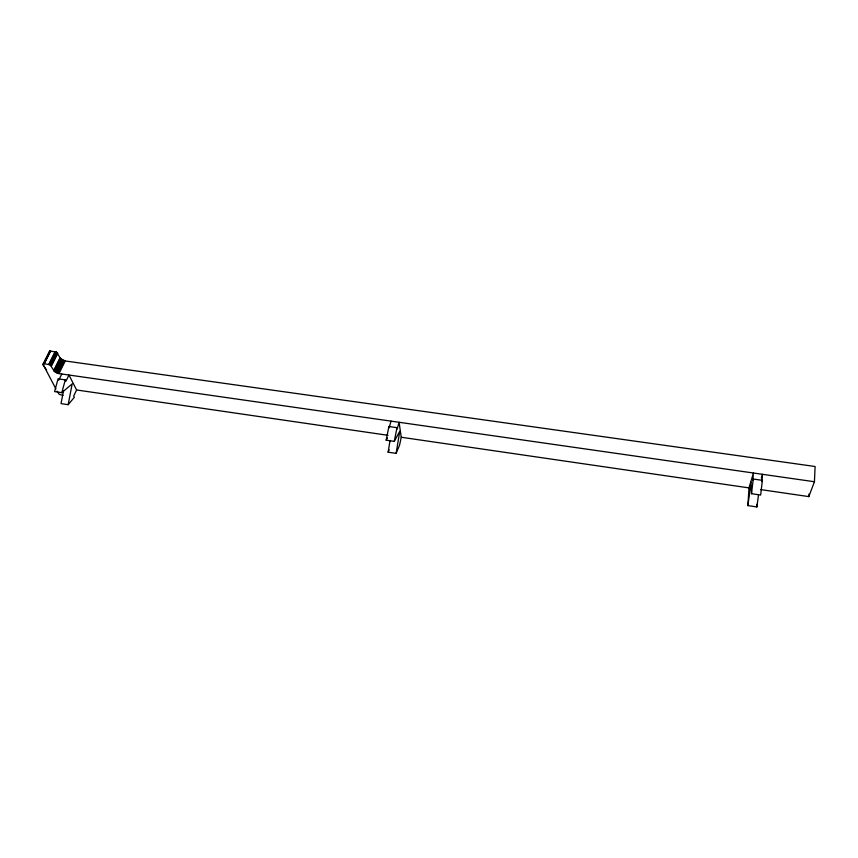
<?xml version="1.0" encoding="UTF-8"?>
<svg xmlns="http://www.w3.org/2000/svg" width="858" height="858" viewBox="0 0 858 858"><rect width="100%" height="100%" fill="white"/><g stroke="black" fill="none" stroke-linecap="round" stroke-linejoin="round"><path stroke-width="1.29" d="M747.897 505.609L751.061 482.089L751.511 493.704L760.66 495.045L762.365 480.341L753.249 479.032L752.863 480.319L753.421 473.015L748.991 487.891L747.897 505.609L756.885 506.949L756.906 504.3M760.488 489.564L808.804 496.6L814.446 481.746L815.1 466.505L65.219 360.961L60.639 358.633L56.521 352.188L50.343 351.051L49.421 352.145M808.804 496.6L808.912 494.09M762.494 474.313L761.968 481.638L762.365 480.341M751.511 493.704L753.249 479.032M756.885 506.949L758.472 495.173M396.128 453.378L399.764 431.274L394.283 441.377L386.164 440.186L388.899 426.523L396.997 427.681L397.179 428.979L399.088 422.286L401.244 437.248L399.571 445.13L396.128 453.378L388.127 452.198L390.058 440.508M63.535 390.637L61.025 403.625L68.157 404.686L74.324 397.318L73.67 396.074L76.598 389.972L68.962 375.021L65.959 381.177L65.294 379.88L58.076 378.839L54.569 391.602L61.797 392.664L72.179 383.88L68.157 404.686M394.283 441.377L396.997 427.681M61.797 392.664L65.294 379.88M389.425 426.705L391.034 421.128M761.336 478.024L762.108 475.546M388.127 452.198L389.135 449.849M58.762 380.137L61.787 373.991M55.909 388.921L42.932 364.157L44.262 363.728L50.161 364.854L54.344 371.267L58.355 373.466L64.597 360.843M58.355 373.466L58.977 373.595L65.219 360.961M55.277 372.072L61.551 359.438M55.834 372.436L62.108 359.813M56.435 372.769L62.698 360.146M57.068 373.058L63.32 360.424M57.711 373.294L63.964 360.66M53.732 370.431L60.028 357.797M54 370.849L60.285 358.215M54.344 371.267L60.639 358.633M54.783 371.675L61.057 359.052M51.244 365.733L57.583 353.067M51.394 365.969L57.733 353.303M48.745 364.36L55.116 351.694M49.099 364.435L55.459 351.769M49.453 364.543L55.824 351.877M49.818 364.682L56.178 352.016M50.161 364.854L56.521 352.188M50.483 365.047L56.843 352.381M50.783 365.261L57.132 352.595M51.03 365.497L57.389 352.831M42.932 364.553L49.582 351.222M49.796 351.126L43.029 364.779L46.6 370.077M43.64 363.717L50.043 351.072M43.94 363.706L50.343 351.051M44.262 363.728L50.665 351.083M386.164 440.186L387.419 437.945M58.977 373.595L814.446 481.746M76.598 389.972L388.031 435.317M401.244 437.248L748.991 487.891M63.074 395.345L59.234 394.369L57.143 391.216M388.899 426.523L389.103 427.82"/></g></svg>
